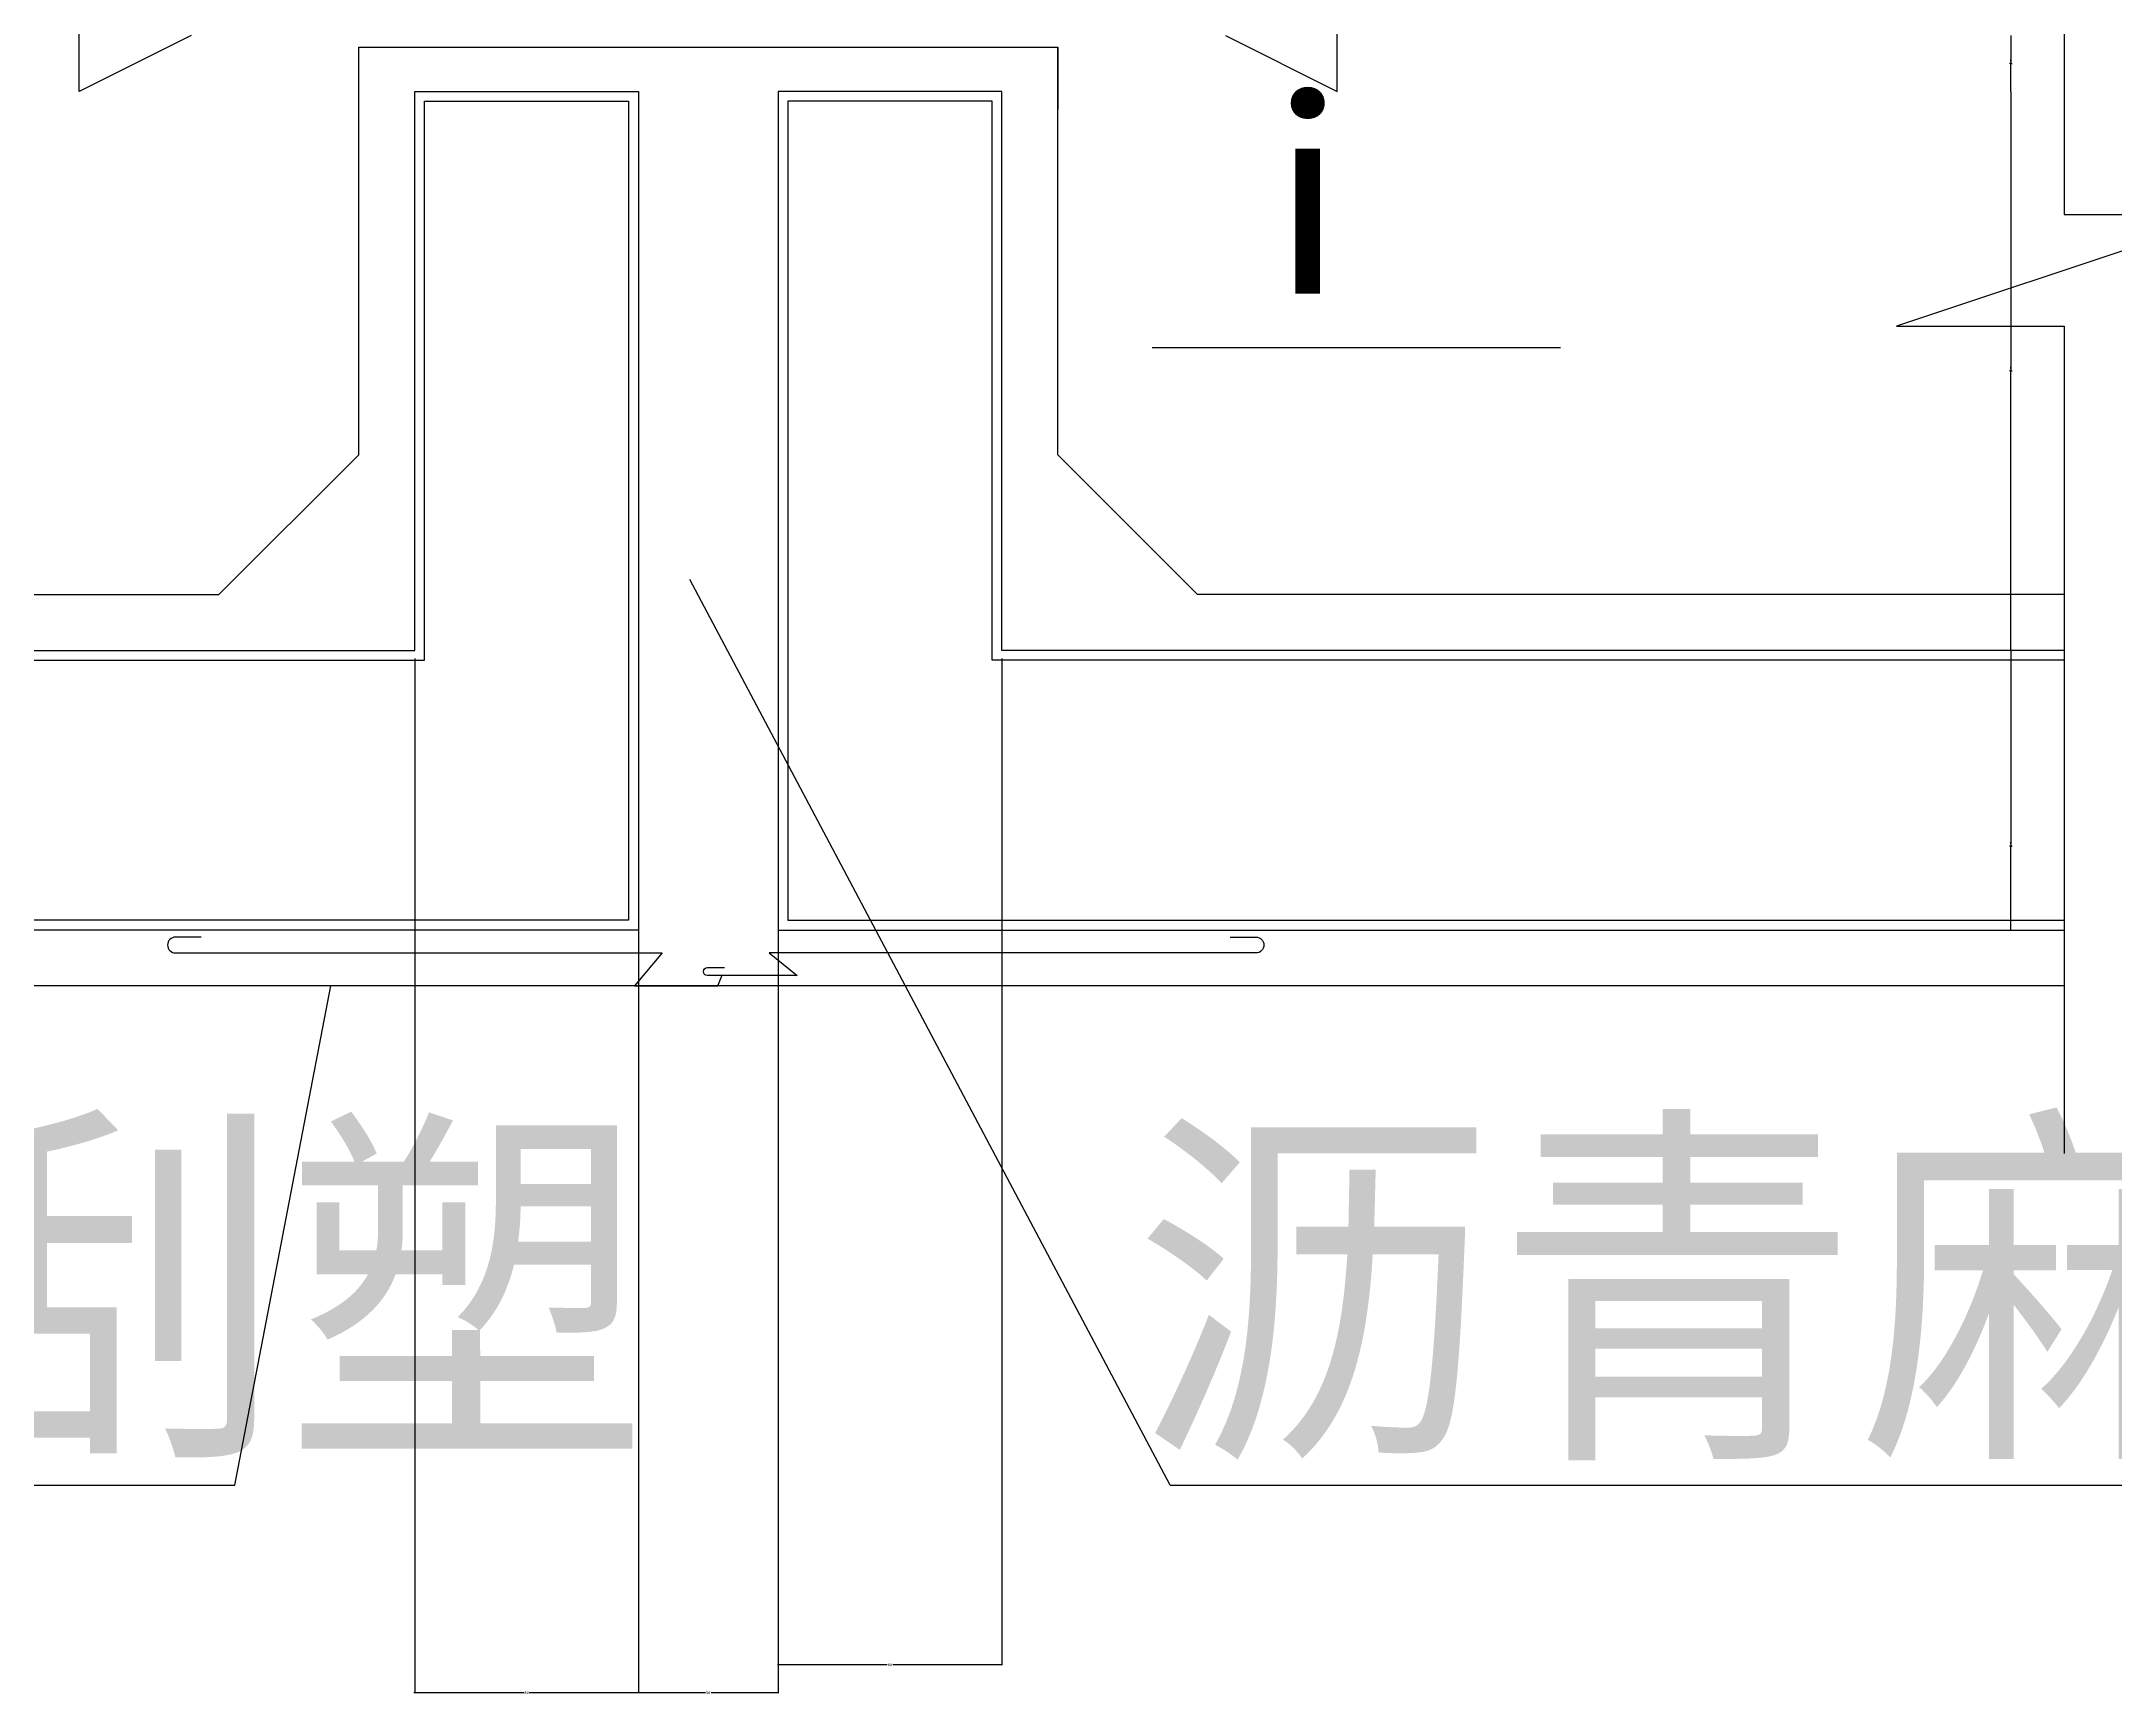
# Model space of a CAD drawing. Header units: metres. Extents: x -2762 to -710, y 1276 to 2221.
# Drawn here: x -2153 to -1412, y 1276 to 1868 of the extents above; entities that cross this region are included whole.
import ezdxf

# ---------------------------------------------------------------- set-up
doc = ezdxf.new("R2010")
doc.units = ezdxf.units.M
for name, color, linetype in [('PUB_DIM', 3, 'Continuous'), ('PUB_TEXT', 7, 'Continuous'), ('PUB_WALL', 255, 'Continuous'), ('S_SURFACE', 6, 'Continuous'), ('S_WALL', 255, 'Continuous')]:
    doc.layers.add(name, color=color, linetype=linetype)
doc.dimstyles.get("Standard").update_dxf_attribs({"dimtxt": 2.5, "dimasz": 2.5, "dimexe": 1.25, "dimexo": 0.625, "dimtad": 1, "dimcen": 2.5, "dimazin": 3, "dimtfac": 1, "dimtmove": 0, "dimatfit": 3})

# ---------------------------------------------------------------- blocks, each defined once
blk = doc.blocks.new('*D2')
for p, q in [((-1890, 1647.12), (-1890, 1287.12)), ((-1810, 1647.12), (-1810, 1287.12)), ((-1851, 1287.12), (-1890.25, 1287.12)), ((-1809.75, 1287.12), (-1849, 1287.12))]:
    blk.add_line(p, q)
at = {"layer": 'Defpoints'}
for p in [(-1890, 1647.12), (-1810, 1647.12), (-1810, 1287.12)]:
    blk.add_point(p, dxfattribs=at)
at = {"layer": 'PUB_DIM', "insert": (-1850, 1287.12), "char_height": 1, "attachment_point": 5}
blk.add_mtext('80', dxfattribs=at)
blk = doc.blocks.new('*D3')
for p, q in [((-1940, 1647.12), (-1940, 1277.12)), ((-1890, 1647.12), (-1890, 1277.12)), ((-1916, 1277.12), (-1940.25, 1277.12)), ((-1889.75, 1277.12), (-1914, 1277.12))]:
    blk.add_line(p, q)
at = {"layer": 'Defpoints'}
for p in [(-1940, 1647.12), (-1890, 1647.12), (-1890, 1277.12)]:
    blk.add_point(p, dxfattribs=at)
at = {"layer": 'PUB_DIM', "insert": (-1915, 1277.12), "char_height": 1, "attachment_point": 5}
blk.add_mtext('50', dxfattribs=at)
blk = doc.blocks.new('*D5')
for p, q in [((-2020, 1647.12), (-2020, 1277.12)), ((-1940, 1647.12), (-1940, 1277.12)), ((-1981, 1277.12), (-2020.25, 1277.12)), ((-1939.75, 1277.12), (-1979, 1277.12))]:
    blk.add_line(p, q)
at = {"layer": 'Defpoints'}
for p in [(-2020, 1647.12), (-1940, 1647.12), (-1940, 1277.12)]:
    blk.add_point(p, dxfattribs=at)
at = {"layer": 'PUB_DIM', "insert": (-1980, 1277.12), "char_height": 1, "attachment_point": 5}
blk.add_mtext('80', dxfattribs=at)
blk = doc.blocks.new('*D6')
for p, q in [((-1449.11, 1850), (-1449.11, 1750)), ((-1449.36, 1750), (-1449.61, 1750)), ((-1449.11, 1650), (-1449.11, 1750)), ((-1449.11, 1750), (-1449.11, 1750)), ((-1448.86, 1750), (-1448.61, 1750))]:
    blk.add_line(p, q)
at = {"layer": 'Defpoints'}
for p in [(-1449.11, 1850), (-1449.11, 1750), (-1449.11, 1650)]:
    blk.add_point(p, dxfattribs=at)
at = {"layer": 'PUB_DIM', "insert": (-1449.11, 1751.125), "char_height": 1, "attachment_point": 5}
blk.add_mtext('0', dxfattribs=at)
blk = doc.blocks.new('*D7')
for p, q in [((-1449.11, 1650), (-1449.11, 1580)), ((-1449.36, 1580), (-1449.61, 1580)), ((-1449.11, 1550), (-1449.11, 1580)), ((-1449.11, 1580), (-1449.11, 1580)), ((-1448.86, 1580), (-1448.61, 1580))]:
    blk.add_line(p, q)
at = {"layer": 'Defpoints'}
for p in [(-1449.11, 1650), (-1449.11, 1580), (-1449.11, 1550)]:
    blk.add_point(p, dxfattribs=at)
at = {"layer": 'PUB_DIM', "insert": (-1449.11, 1581.125), "char_height": 1, "attachment_point": 5}
blk.add_mtext('0', dxfattribs=at)
blk = doc.blocks.new('*D8')
for p, q in [((-1449.11, 1870), (-1449.11, 1860)), ((-1449.36, 1860), (-1449.61, 1860)), ((-1449.11, 1850), (-1449.11, 1860)), ((-1449.11, 1860), (-1449.11, 1860)), ((-1448.86, 1860), (-1448.61, 1860))]:
    blk.add_line(p, q)
at = {"layer": 'Defpoints'}
for p in [(-1449.11, 1870), (-1449.11, 1860), (-1449.11, 1850)]:
    blk.add_point(p, dxfattribs=at)
at = {"layer": 'PUB_DIM', "insert": (-1449.11, 1861.125), "char_height": 1, "attachment_point": 5}
blk.add_mtext('0', dxfattribs=at)

msp = doc.modelspace()

# ---------------------------------------------------------------- linework, layer by layer
at = {"layer": 'PUB_DIM'}
msp.add_lwpolyline([(-1610.13, 1758.24), (-1756.16, 1758.24)], dxfattribs=at)
at = {"layer": 'PUB_WALL'}
for points in [[(-2040, 1844.47), (-2040, 1865.81), (-1790, 1865.81), (-1790, 1843.5)], [(-2320, 1646.5), (-2016.5, 1646.5), (-2016.5, 1846.5), (-1943.5, 1846.5), (-1943.5, 1553.5), (-2320, 1553.5)], [(-1430, 1646.5), (-1813.5, 1646.5), (-1813.5, 1846.5), (-1886.5, 1846.5), (-1886.5, 1553.5), (-1430, 1553.5)], [(-2105.53, 1541.78), (-1931.45, 1541.78), (-1941.38, 1530), (-1911.6, 1530), (-1910.18, 1533.62)], [(-1719.08, 1541.78), (-1893.16, 1541.78), (-1883.23, 1533.72), (-1913.02, 1533.72), (-1913.02, 1533.72)]]:
    msp.add_lwpolyline(points, dxfattribs=at)
for points in [[(-2096.32, 1547.45), (-2105.53, 1547.45, 1), (-2105.53, 1541.78)], [(-1728.3, 1547.45), (-1719.08, 1547.45, -1), (-1719.08, 1541.78)], [(-1913.02, 1533.72), (-1915.3, 1533.72, -1), (-1915.3, 1536.58), (-1909.18, 1536.58)]]:
    msp.add_lwpolyline(points, format="xyb", dxfattribs=at)
at = {"layer": 'S_SURFACE'}
for p, q in [((-1430, 2150), (-1430, 1806.02)), ((-2140, 1850), (-2140, 1930)), ((-1690, 1850), (-1690, 1930)), ((-2100, 1870), (-2140, 1850)), ((-1730, 1870), (-1690, 1850)), ((-2040, 1720), (-2040, 1865.81)), ((-2040, 1865.81), (-1790, 1865.81)), ((-1790, 1720), (-1790, 1865.81)), ((-1370, 1806.02), (-1490, 1766.02)), ((-1430, 1806.02), (-1370, 1806.02)), ((-1490, 1766.02), (-1430, 1766.02)), ((-1430, 1766.02), (-1430, 1470)), ((-2040, 1720), (-2090, 1670)), ((-1790, 1720), (-1740, 1670)), ((-2320, 1670), (-2090, 1670)), ((-1749.76, 1351.4), (-1921.53, 1675.4)), ((-1430, 1670), (-1740, 1670)), ((-1430, 1530), (-2320, 1530)), ((-2084.28, 1351.4), (-2050, 1530)), ((-2442.76, 1351.4), (-2084.28, 1351.4)), ((-1749.76, 1351.4), (-1391.27, 1351.4))]:
    msp.add_line(p, q, dxfattribs=at)
at = {"layer": 'S_WALL'}
for p, q in [((-2020, 1650), (-2020, 1850)), ((-2020, 1850), (-1940, 1850)), ((-1940, 1850), (-1940, 1550)), ((-1890, 1850), (-1890, 1550)), ((-1810, 1850), (-1890, 1850)), ((-1810, 1650), (-1810, 1850)), ((-2320, 1650), (-2020, 1650)), ((-1430, 1650), (-1810, 1650)), ((-1940, 1550), (-2320, 1550)), ((-1890, 1550), (-1430, 1550))]:
    msp.add_line(p, q, dxfattribs=at)

# ---------------------------------------------------------------- texts
at = {"layer": 'PUB_DIM'}
msp.add_text('i', height=70, dxfattribs=at).set_placement((-1724.38, 1777.68))
at = {"layer": 'PUB_TEXT'}
for s, p in [('白色刮塑', (-2456.36, 1371.4)), ('沥青麻丝', (-1763.36, 1371.4))]:
    msp.add_text(s, height=100, dxfattribs=at).set_placement(p)

# ---------------------------------------------------------------- dimensions: what is measured, and where the dimension line sits
at = {"layer": 'PUB_DIM'}
for base, p1, p2, picture, middle in [((-1449.11, 1860), (-1449.11, 1870), (-1449.11, 1850), '*D8', (-1449.11, 1861.125)), ((-1449.11, 1750), (-1449.11, 1850), (-1449.11, 1650), '*D6', (-1449.11, 1751.125)), ((-1940, 1277.12), (-1940, 1647.12), (-2020, 1647.12), '*D5', (-1980, 1277.12)), ((-1890, 1277.12), (-1890, 1647.12), (-1940, 1647.12), '*D3', (-1915, 1277.12)), ((-1810, 1287.12), (-1810, 1647.12), (-1890, 1647.12), '*D2', (-1850, 1287.12)), ((-1449.11, 1580), (-1449.11, 1650), (-1449.11, 1550), '*D7', (-1449.11, 1581.125))]:
    dim = msp.add_linear_dim(base=base, p1=p1, p2=p2, dimstyle='Standard', dxfattribs=at)
    dim.commit()
    dim.dimension.update_dxf_attribs({"geometry": picture, "text_midpoint": middle})

doc.saveas('drawing.dxf')
